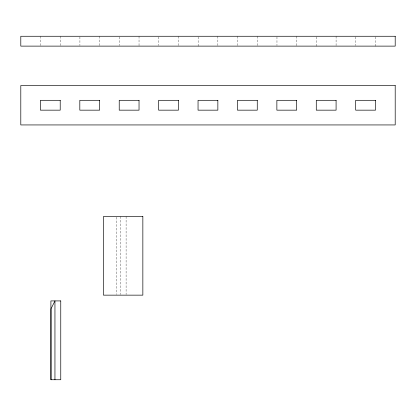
<?xml version="1.0" encoding="UTF-8"?>
<svg xmlns="http://www.w3.org/2000/svg" width="416" height="416" viewBox="0 0 416 416"><rect width="100%" height="100%" fill="white"/><g stroke="black" fill="none" stroke-linecap="round" stroke-linejoin="round"><path stroke-width="0.31" stroke-dasharray="2.08 1.56" d="M375.497 36.884L375.497 46.119M355.789 36.884L355.789 45.505M336.086 36.265L336.086 45.505M316.378 36.884L316.378 46.119M296.676 36.265L296.676 46.119M276.968 36.884L276.968 45.505M257.265 36.265L257.265 45.505M237.557 36.265L237.557 45.505M217.854 36.265L217.854 45.505M198.146 36.884L198.146 46.119M178.443 36.265L178.443 45.505M158.735 36.884L158.735 45.505M139.032 36.265L139.032 46.119M126.1 216.518L126.1 294.497M120.188 216.518L120.188 294.497M119.324 36.884L119.324 45.505M116.246 217.168L116.246 294.497M99.622 36.265L99.622 45.505M79.914 36.884L79.914 45.505M60.211 36.265L60.211 45.505M40.503 36.265L40.503 45.505"/><path stroke-width="0.62" d="M54.948 379.735L54.948 300.914L51.007 308.797L51.007 379.735M395.2 36.265L20.8 36.265L20.8 46.119L395.2 46.119L395.2 36.265M395.2 85.53L20.8 85.53L20.8 124.94L395.2 124.94L395.2 85.53M60.211 100.308L40.409 100.308L40.409 110.162L60.211 110.162L60.211 100.308M99.622 100.308L79.815 100.308L79.815 110.162L99.622 110.162L99.622 100.308M139.032 100.308L119.226 100.308L119.226 110.162L139.032 110.162L139.032 100.308M178.443 100.308L158.636 100.308L158.636 110.162L178.443 110.162L178.443 100.308M217.854 100.308L198.047 100.308L198.047 110.162L217.854 110.162L217.854 100.308M257.265 100.308L237.458 100.308L237.458 110.162L257.265 110.162L257.265 100.308M296.676 100.308L276.869 100.308L276.869 110.162L296.676 110.162L296.676 100.308M336.086 100.308L316.28 100.308L316.28 110.162L336.086 110.162L336.086 100.308M375.497 100.308L355.69 100.308L355.69 110.162L375.497 110.162L375.497 100.308M142.849 216.518L103.438 216.518L103.438 295.147L142.849 295.147L142.849 216.518M60.762 300.914L50.908 300.914L50.908 379.735L60.762 379.735L60.762 300.914"/></g></svg>
